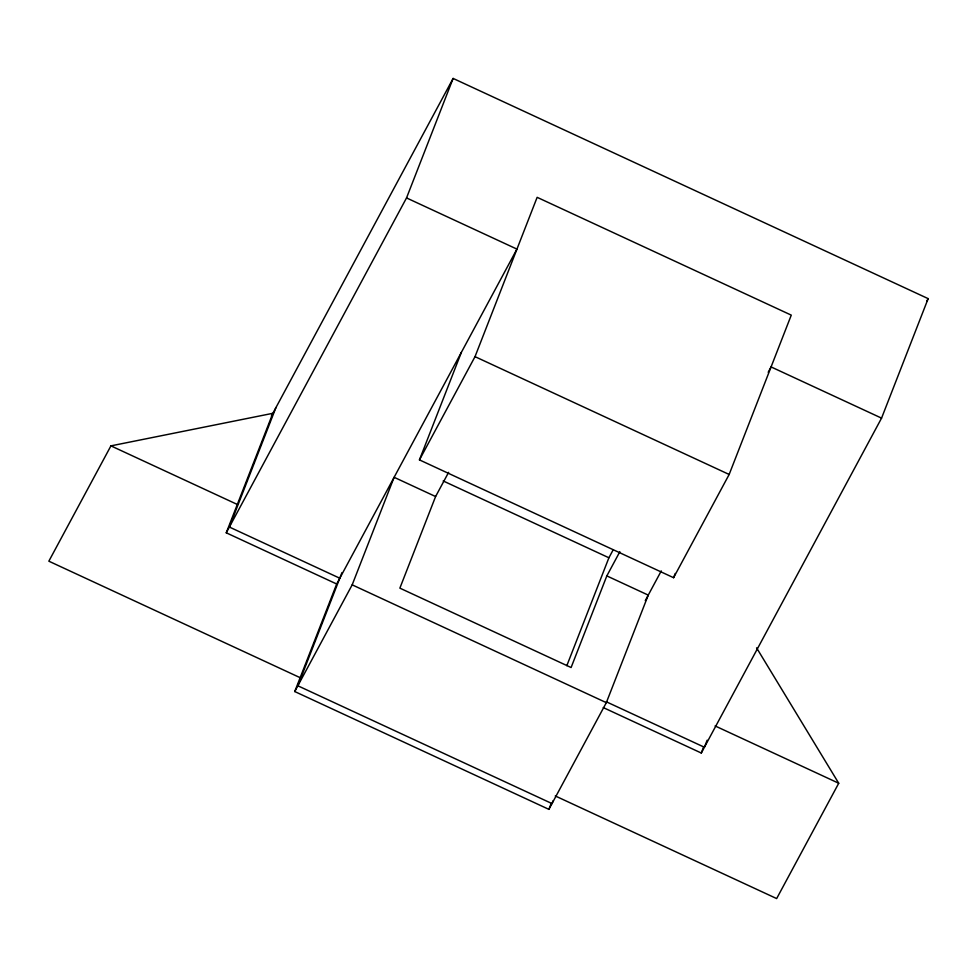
<?xml version="1.0" encoding="UTF-8"?>
<svg xmlns="http://www.w3.org/2000/svg" width="977" height="977" viewBox="0 0 977 977"><rect width="100%" height="100%" fill="white"/><g stroke="black" fill="none" stroke-linecap="round" stroke-linejoin="round"><path stroke-width="1.47" d="M619.845 551.724L606.827 575.905L648.252 595.115L606.326 702.658L548.891 809.359L294.749 691.545L336.686 584.002L226.261 532.807L272.852 413.308L110.926 445.866L48.85 561.189L300.672 677.928M275.954 407.543L229.363 527.043L339.788 578.225M226.261 532.807L406.53 197.928L453.12 78.429L928.15 298.632L881.559 418.132L701.291 753.023L603.249 707.568M341.962 572.632L297.851 685.781L551.993 803.582L553.092 800.761M294.749 691.545L352.184 584.844L394.11 477.301L435.595 496.536L399.874 588.142L571.105 667.523L606.827 575.905M419.451 459.886L475.017 356.654L537.142 197.33L791.272 315.131L729.16 474.468L673.58 577.7L419.451 459.886L461.376 352.343M566.831 665.667L608.903 557.769L613.214 549.758M548.891 809.359L551.101 803.692M673.58 577.7L675.241 573.462M701.291 753.023L703.501 747.344M707.14 740.224L704.393 747.246L606.351 701.804M271.411 415.994L453.12 78.429M336.686 584.002L516.943 249.111L406.53 197.928M435.595 496.536L448.614 472.343M645.272 600.66L661.27 570.922M768.191 372.298L771.085 366.925L881.559 418.132M926.709 301.319L928.15 298.632M756.577 647.836L838.73 783.249L776.654 898.571L555.266 795.95M475.017 356.654L729.16 474.468M443.192 480.953L608.903 557.769M110.926 445.866L237.313 504.45M715.103 725.935L838.73 783.249M352.184 584.844L606.326 702.658"/></g></svg>
